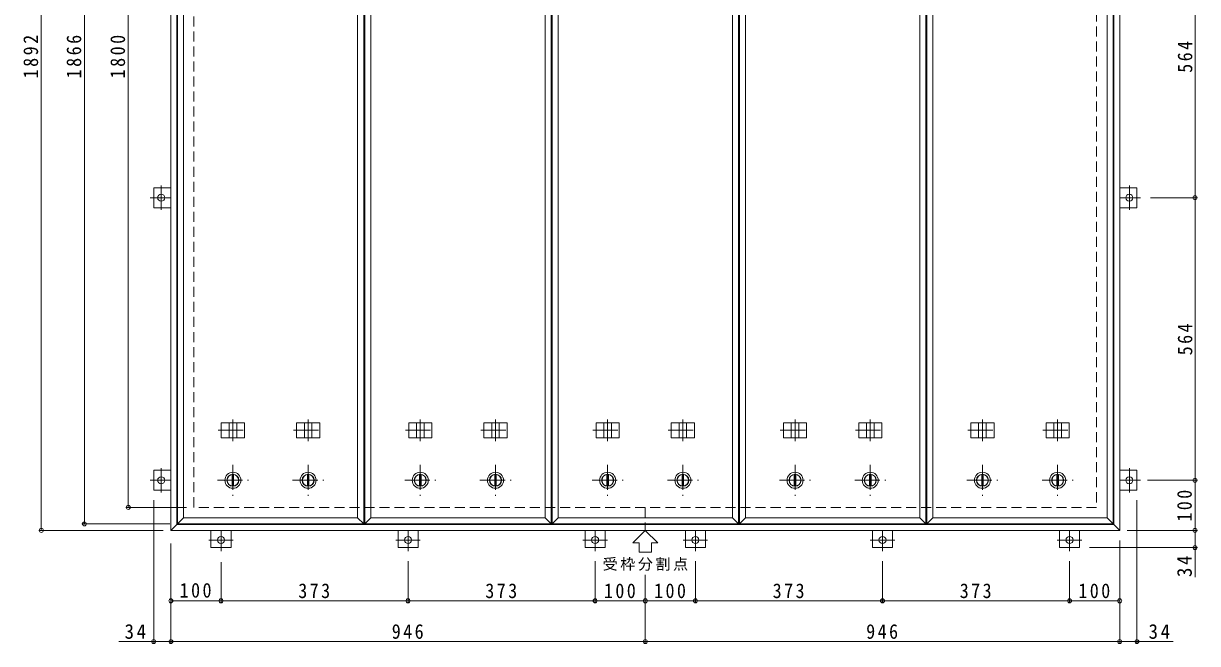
# Model space of a CAD drawing. Units: millimetres at full size, sheet at 1:10. Extents: x -2620 to 2643, y -1963 to 1892.
# Drawn here: x -2133 to 208, y -551 to 687 of the extents above; entities that cross this region are included whole.
import ezdxf

# ---------------------------------------------------------------- set-up
doc = ezdxf.new("R2010")
doc.units = ezdxf.units.MM
doc.header["$LTSCALE"] = 10
doc.header["$PDMODE"] = 32
doc.header["$PDSIZE"] = 8
doc.linetypes.add('CHAIN1', pattern=[8, 5, -1, 1, -1])
doc.linetypes.add('DASHED2', pattern=[3, 2, -1])
for name, color, linetype, lineweight in [('0-1_躯体', 2, 'DASHED2', 9), ('0-2_仕上', 3, 'Continuous', 9), ('0-3_建具', 4, 'Continuous', 9), ('0-5_寸法', 7, 'Continuous', 9), ('0-C', 2, 'Continuous', 9), ('0-E', 3, 'Continuous', 9), ('0-F', 7, 'Continuous', 9)]:
    doc.layers.add(name, color=color, linetype=linetype, lineweight=lineweight)
doc.styles.add('ＭＳ ゴシック', font='')
doc.styles.get('ＭＳ ゴシック').set_extended_font_data('MS Gothic')

msp = doc.modelspace()

# ---------------------------------------------------------------- linework, layer by layer
at = {"layer": '0-1_躯体'}
for p, q in [((-1793.03, -279.26), (-1793.03, 1520.74)), ((6.97, 1520.74), (6.97, -279.26)), ((6.97, -279.26), (-1793.03, -279.26)), ((-893.03, -279.26), (-893.03, -313.26))]:
    msp.add_line(p, q, dxfattribs=at)
at = {"layer": '0-2_仕上'}
for p, q in [((-1826.03, -312.26), (-1826.03, 1553.74)), ((-1454.53, 1553.74), (-1454.53, -312.26)), ((-1452.41, -312.26), (-1452.41, 1553.74)), ((-1080.91, 1553.74), (-1080.91, -312.26)), ((-1078.78, -312.26), (-1078.78, 1553.74)), ((-707.28, 1553.74), (-707.28, -312.26)), ((-705.16, -312.26), (-705.16, 1553.74)), ((-333.66, 1553.74), (-333.66, -312.26)), ((-331.53, -312.26), (-331.53, 1553.74)), ((39.97, 1553.74), (39.97, -312.26)), ((-1814.03, -300.26), (-1814.03, 1541.74)), ((-1466.53, 1541.74), (-1466.53, -300.26)), ((-1440.41, -300.26), (-1440.41, 1541.74)), ((-1092.91, 1541.74), (-1092.91, -300.26)), ((-1066.78, -300.26), (-1066.78, 1541.74)), ((-719.28, 1541.74), (-719.28, -300.26)), ((-693.16, -300.26), (-693.16, 1541.74)), ((-345.66, 1541.74), (-345.66, -300.26)), ((-319.53, -300.26), (-319.53, 1541.74)), ((27.97, 1541.74), (27.97, -300.26)), ((-1826.03, -312.26), (-1814.03, -300.26)), ((-1466.53, -300.26), (-1814.03, -300.26)), ((-1454.53, -312.26), (-1466.53, -300.26)), ((-1452.41, -312.26), (-1440.41, -300.26)), ((-1092.91, -300.26), (-1440.41, -300.26)), ((-1080.91, -312.26), (-1092.91, -300.26)), ((-1078.78, -312.26), (-1066.78, -300.26)), ((-719.28, -300.26), (-1066.78, -300.26)), ((-707.28, -312.26), (-719.28, -300.26)), ((-705.16, -312.26), (-693.16, -300.26)), ((-345.66, -300.26), (-693.16, -300.26)), ((-333.66, -312.26), (-345.66, -300.26)), ((-331.53, -312.26), (-319.53, -300.26)), ((27.97, -300.26), (-319.53, -300.26)), ((39.97, -312.26), (27.97, -300.26)), ((-1454.53, -312.26), (-1826.03, -312.26)), ((-1080.91, -312.26), (-1452.41, -312.26)), ((-707.28, -312.26), (-1078.78, -312.26)), ((-333.66, -312.26), (-705.16, -312.26)), ((39.97, -312.26), (-331.53, -312.26))]:
    msp.add_line(p, q, dxfattribs=at)
at = {"layer": '0-3_建具', "color": 2}
for p, q in [((-1839.03, -325.26), (-1839.03, 1566.74)), ((-1827.03, -313.26), (-1827.03, 1554.74)), ((40.97, -313.26), (40.97, 1554.74)), ((52.97, 1566.74), (52.97, -325.26)), ((-1827.03, -313.26), (-1839.03, -325.26)), ((52.97, -325.26), (-1839.03, -325.26)), ((40.97, -313.26), (-1827.03, -313.26)), ((-893.03, -313.26), (-893.03, -325.26)), ((40.97, -313.26), (52.97, -325.26))]:
    msp.add_line(p, q, dxfattribs=at)
at = {"layer": '0-3_建具'}
for p, q in [((-1738.37, -140.26), (-1738.37, -110.26)), ((-1738.37, -110.26), (-1692.19, -110.26)), ((-1722.78, -140.26), (-1722.78, -110.26)), ((-1707.78, -140.26), (-1707.78, -110.26)), ((-1692.19, -140.26), (-1692.19, -110.26)), ((-1588.37, -140.26), (-1588.37, -110.26)), ((-1588.37, -110.26), (-1542.19, -110.26)), ((-1572.78, -140.26), (-1572.78, -110.26)), ((-1557.78, -140.26), (-1557.78, -110.26)), ((-1542.19, -140.26), (-1542.19, -110.26)), ((-1364.75, -140.26), (-1364.75, -110.26)), ((-1364.75, -110.26), (-1318.57, -110.26)), ((-1349.16, -140.26), (-1349.16, -110.26)), ((-1334.16, -140.26), (-1334.16, -110.26)), ((-1318.57, -140.26), (-1318.57, -110.26)), ((-1214.75, -140.26), (-1214.75, -110.26)), ((-1214.75, -110.26), (-1168.57, -110.26)), ((-1199.16, -140.26), (-1199.16, -110.26)), ((-1184.16, -140.26), (-1184.16, -110.26)), ((-1168.57, -140.26), (-1168.57, -110.26)), ((-991.12, -140.26), (-991.12, -110.26)), ((-991.12, -110.26), (-944.94, -110.26)), ((-975.53, -140.26), (-975.53, -110.26)), ((-960.53, -140.26), (-960.53, -110.26)), ((-944.94, -140.26), (-944.94, -110.26)), ((-841.12, -140.26), (-841.12, -110.26)), ((-841.12, -110.26), (-794.94, -110.26)), ((-825.53, -140.26), (-825.53, -110.26)), ((-810.53, -140.26), (-810.53, -110.26)), ((-794.94, -140.26), (-794.94, -110.26)), ((-617.5, -140.26), (-617.5, -110.26)), ((-617.5, -110.26), (-571.32, -110.26)), ((-601.91, -140.26), (-601.91, -110.26)), ((-586.91, -140.26), (-586.91, -110.26)), ((-571.32, -140.26), (-571.32, -110.26)), ((-467.5, -140.26), (-467.5, -110.26)), ((-467.5, -110.26), (-421.32, -110.26)), ((-451.91, -140.26), (-451.91, -110.26)), ((-436.91, -140.26), (-436.91, -110.26)), ((-421.32, -140.26), (-421.32, -110.26)), ((-243.87, -140.26), (-243.87, -110.26)), ((-243.87, -110.26), (-197.69, -110.26)), ((-228.28, -140.26), (-228.28, -110.26)), ((-213.28, -140.26), (-213.28, -110.26)), ((-197.69, -140.26), (-197.69, -110.26)), ((-93.87, -140.26), (-93.87, -110.26)), ((-93.87, -110.26), (-47.69, -110.26)), ((-78.28, -140.26), (-78.28, -110.26)), ((-63.28, -140.26), (-63.28, -110.26)), ((-47.69, -140.26), (-47.69, -110.26)), ((-1738.37, -140.26), (-1692.19, -140.26)), ((-1588.37, -140.26), (-1542.19, -140.26)), ((-1364.75, -140.26), (-1318.57, -140.26)), ((-1214.75, -140.26), (-1168.57, -140.26)), ((-991.12, -140.26), (-944.94, -140.26)), ((-841.12, -140.26), (-794.94, -140.26)), ((-617.5, -140.26), (-571.32, -140.26)), ((-467.5, -140.26), (-421.32, -140.26)), ((-243.87, -140.26), (-197.69, -140.26)), ((-93.87, -140.26), (-47.69, -140.26))]:
    msp.add_line(p, q, dxfattribs=at)
at = {"layer": '0-3_建具', "linetype": 'CHAIN1'}
for p, q in [((-1715.28, -147.38), (-1715.28, -104.14)), ((-1565.28, -147.38), (-1565.28, -104.14)), ((-1341.66, -147.38), (-1341.66, -104.14)), ((-1191.66, -147.38), (-1191.66, -104.14)), ((-968.03, -147.38), (-968.03, -104.14)), ((-818.03, -147.38), (-818.03, -104.14)), ((-594.41, -147.38), (-594.41, -104.14)), ((-444.41, -147.38), (-444.41, -104.14)), ((-220.78, -147.38), (-220.78, -104.14)), ((-70.78, -147.38), (-70.78, -104.14)), ((-1744.69, -125.26), (-1685.87, -125.26)), ((-1594.69, -125.26), (-1535.87, -125.26)), ((-1371.07, -125.26), (-1312.25, -125.26)), ((-1221.07, -125.26), (-1162.25, -125.26)), ((-997.44, -125.26), (-938.62, -125.26)), ((-847.44, -125.26), (-788.62, -125.26)), ((-623.82, -125.26), (-565, -125.26)), ((-473.82, -125.26), (-415, -125.26)), ((-250.19, -125.26), (-191.37, -125.26)), ((-100.19, -125.26), (-41.37, -125.26))]:
    msp.add_line(p, q, dxfattribs=at)
at = {"layer": '0-5_寸法'}
for p, q in [((-893.03, -325.26), (-918.03, -350.26)), ((-893.03, -325.26), (-868.03, -350.26)), ((-918.03, -350.26), (-905.53, -350.26)), ((-880.53, -350.26), (-868.03, -350.26)), ((-880.53, -350.26), (-880.53, -368.96)), ((-1873.23, -547.12), (-1942.95, -547.12)), ((87.17, -547.12), (159.54, -547.12))]:
    msp.add_line(p, q, dxfattribs=at)
msp.add_lwpolyline([(-905.53, -350.26), (-905.53, -368.96), (-880.53, -368.96)], dxfattribs=at)
at = {"layer": '0-C', "linetype": 'CHAIN1'}
for p, q in [((-1715.28, -194.26), (-1715.28, -256.26)), ((-1565.28, -194.26), (-1565.28, -256.26)), ((-1341.66, -194.26), (-1341.66, -256.26)), ((-1191.66, -194.26), (-1191.66, -256.26)), ((-968.03, -194.26), (-968.03, -256.26)), ((-818.03, -194.26), (-818.03, -256.26)), ((-594.41, -194.26), (-594.41, -256.26)), ((-444.41, -194.26), (-444.41, -256.26)), ((-220.78, -194.26), (-220.78, -256.26)), ((-70.78, -194.26), (-70.78, -256.26)), ((-1746.28, -225.26), (-1684.28, -225.26)), ((-1596.28, -225.26), (-1534.28, -225.26)), ((-1372.66, -225.26), (-1310.66, -225.26)), ((-1222.66, -225.26), (-1160.66, -225.26)), ((-999.03, -225.26), (-937.03, -225.26)), ((-849.03, -225.26), (-787.03, -225.26)), ((-625.41, -225.26), (-563.41, -225.26)), ((-475.41, -225.26), (-413.41, -225.26)), ((-251.78, -225.26), (-189.78, -225.26)), ((-101.78, -225.26), (-39.78, -225.26))]:
    msp.add_line(p, q, dxfattribs=at)
at = {"layer": '0-C'}
for p, q in [((-1716.78, -236.66), (-1716.78, -213.86)), ((-1713.78, -236.66), (-1713.78, -213.86)), ((-1566.78, -236.66), (-1566.78, -213.86)), ((-1563.78, -236.66), (-1563.78, -213.86)), ((-1343.16, -236.66), (-1343.16, -213.86)), ((-1340.16, -236.66), (-1340.16, -213.86)), ((-1193.16, -236.66), (-1193.16, -213.86)), ((-1190.16, -236.66), (-1190.16, -213.86)), ((-969.53, -236.66), (-969.53, -213.86)), ((-966.53, -236.66), (-966.53, -213.86)), ((-819.53, -236.66), (-819.53, -213.86)), ((-816.53, -236.66), (-816.53, -213.86)), ((-595.91, -236.66), (-595.91, -213.86)), ((-592.91, -236.66), (-592.91, -213.86)), ((-445.91, -236.66), (-445.91, -213.86)), ((-442.91, -236.66), (-442.91, -213.86)), ((-222.28, -236.66), (-222.28, -213.86)), ((-219.28, -236.66), (-219.28, -213.86)), ((-72.28, -236.66), (-72.28, -213.86)), ((-69.28, -236.66), (-69.28, -213.86))]:
    msp.add_line(p, q, dxfattribs=at)
for centre, radius in [((-1715.28, -225.26), 16), ((-1565.28, -225.26), 16), ((-1341.66, -225.26), 16), ((-1191.66, -225.26), 16), ((-968.03, -225.26), 16), ((-818.03, -225.26), 16), ((-594.41, -225.26), 16), ((-444.41, -225.26), 16), ((-220.78, -225.26), 16), ((-70.78, -225.26), 16), ((-1715.28, -225.26), 12), ((-1715.28, -225.26), 11.5), ((-1565.28, -225.26), 12), ((-1565.28, -225.26), 11.5), ((-1341.66, -225.26), 12), ((-1341.66, -225.26), 11.5), ((-1191.66, -225.26), 12), ((-1191.66, -225.26), 11.5), ((-968.03, -225.26), 12), ((-968.03, -225.26), 11.5), ((-818.03, -225.26), 12), ((-818.03, -225.26), 11.5), ((-594.41, -225.26), 12), ((-594.41, -225.26), 11.5), ((-444.41, -225.26), 12), ((-444.41, -225.26), 11.5), ((-220.78, -225.26), 12), ((-220.78, -225.26), 11.5), ((-70.78, -225.26), 12), ((-70.78, -225.26), 11.5)]:
    msp.add_circle(centre, radius, dxfattribs=at)
at = {"layer": '0-E'}
for p, q in [((-1873.23, 318.74), (-1873.23, 358.74)), ((-1873.23, 358.74), (-1839.03, 358.74)), ((87.17, 358.74), (52.97, 358.74)), ((87.17, 358.74), (87.17, 318.74)), ((-1873.23, 318.74), (-1839.03, 318.74)), ((87.17, 318.74), (52.97, 318.74)), ((-1873.23, -245.26), (-1873.23, -205.26)), ((-1873.23, -205.26), (-1839.03, -205.26)), ((87.17, -205.26), (52.97, -205.26)), ((87.17, -205.26), (87.17, -245.26)), ((-1873.23, -245.26), (-1839.03, -245.26)), ((87.17, -245.26), (52.97, -245.26)), ((-1759.03, -359.46), (-1759.03, -325.26)), ((-1719.03, -359.46), (-1719.03, -325.26)), ((-1386.03, -359.46), (-1386.03, -325.26)), ((-1346.03, -359.46), (-1346.03, -325.26)), ((-1013.03, -359.46), (-1013.03, -325.26)), ((-973.03, -359.46), (-973.03, -325.26)), ((-813.03, -359.46), (-813.03, -325.26)), ((-773.03, -359.46), (-773.03, -325.26)), ((-440.03, -359.47), (-440.03, -325.27)), ((-400.03, -359.47), (-400.03, -325.27)), ((-67.03, -359.46), (-67.03, -325.26)), ((-27.03, -359.46), (-27.03, -325.26)), ((-1719.03, -359.46), (-1759.03, -359.46)), ((-1346.03, -359.46), (-1386.03, -359.46)), ((-973.03, -359.46), (-1013.03, -359.46)), ((-813.03, -359.46), (-773.03, -359.46)), ((-440.03, -359.47), (-400.03, -359.47)), ((-27.03, -359.46), (-67.03, -359.46))]:
    msp.add_line(p, q, dxfattribs=at)
at = {"layer": '0-E', "linetype": 'CHAIN1'}
for p, q in [((-1858.23, 363.12), (-1858.23, 314.36)), ((72.17, 314.36), (72.17, 363.12)), ((-1880.21, 338.74), (-1839.03, 338.74)), ((94.14, 338.74), (52.97, 338.74)), ((-1858.23, -200.88), (-1858.23, -249.64)), ((72.17, -249.64), (72.17, -200.88)), ((-1880.21, -225.26), (-1839.03, -225.26)), ((94.14, -225.26), (52.97, -225.26)), ((-1739.03, -366.43), (-1739.03, -325.26)), ((-1366.03, -366.43), (-1366.03, -325.26)), ((-993.03, -366.43), (-993.03, -325.26)), ((-793.03, -366.43), (-793.03, -325.26)), ((-420.03, -366.44), (-420.03, -325.27)), ((-47.03, -366.43), (-47.03, -325.26)), ((-1763.41, -344.46), (-1714.66, -344.46)), ((-1390.41, -344.46), (-1341.66, -344.46)), ((-1017.41, -344.46), (-968.66, -344.46)), ((-768.66, -344.46), (-817.41, -344.46)), ((-395.66, -344.47), (-444.41, -344.47)), ((-71.41, -344.46), (-22.66, -344.46))]:
    msp.add_line(p, q, dxfattribs=at)
at = {"layer": '0-E'}
for centre in [(-1858.23, 338.74), (72.17, 338.74), (-1858.23, -225.26), (72.17, -225.26), (-1739.03, -344.46), (-1366.03, -344.46), (-993.03, -344.46), (-793.03, -344.46), (-420.03, -344.47), (-47.03, -344.46)]:
    msp.add_circle(centre, 7, dxfattribs=at)
at = {"layer": '0-F'}
for p, q in [((-2097.39, -325.26), (-2097.39, 1566.74)), ((-2011.35, -312.26), (-2011.35, 1553.74)), ((-1923.98, -279.26), (-1923.98, 1520.74)), ((203.12, 902.74), (203.12, 338.74)), ((206.12, 338.74), (114.14, 338.74)), ((203.12, 338.74), (203.12, -225.26)), ((108.48, -225.26), (208.12, -225.26)), ((203.12, -325.26), (203.12, -225.26)), ((-1808.03, -279.26), (-1928.98, -279.26)), ((-1873.23, -550.12), (-1873.23, -265.26)), ((87.17, -550.12), (87.17, -265.26)), ((-1854.03, -325.26), (-2102.39, -325.26)), ((-1841.03, -312.26), (-2016.35, -312.26)), ((67.97, -325.26), (208.12, -325.26)), ((203.12, -325.26), (203.12, -359.46)), ((52.97, -550.12), (52.97, -345.26)), ((-1839.03, -550.12), (-1839.03, -351.47)), ((208.12, -359.46), (-7.03, -359.46)), ((203.12, -359.46), (203.12, -418.44)), ((-1739.03, -388.77), (-1739.03, -470.85)), ((-1366.03, -468.85), (-1366.03, -386.43)), ((-993.03, -468.85), (-993.03, -386.43)), ((-793.03, -468.85), (-793.03, -386.43)), ((-420.03, -468.85), (-420.03, -386.44)), ((-47.03, -468.85), (-47.03, -386.43)), ((-893.03, -550.12), (-893.03, -414.09)), ((-1839.03, -465.85), (-1739.03, -465.85)), ((-1739.03, -465.85), (-1366.03, -465.85)), ((-1366.03, -465.85), (-993.03, -465.85)), ((-993.03, -465.85), (-893.03, -465.85)), ((-893.03, -465.85), (-793.03, -465.85)), ((-793.03, -465.85), (-420.03, -465.85)), ((-420.03, -465.85), (-47.03, -465.85)), ((-47.03, -465.85), (52.97, -465.85)), ((-1839.03, -547.12), (-1873.23, -547.12)), ((-1839.03, -547.12), (-893.03, -547.12)), ((-893.03, -547.12), (52.97, -547.12)), ((52.97, -547.12), (87.17, -547.12))]:
    msp.add_line(p, q, dxfattribs=at)
for p in [(203.12, 338.74), (203.12, -225.26), (-1923.98, -279.26), (-2097.39, -325.26), (-2011.35, -312.26), (203.12, -325.26), (203.12, -359.46), (-1839.03, -465.85), (-1739.03, -465.85), (-1366.03, -465.85), (-993.03, -465.85), (-893.03, -465.85), (-793.03, -465.85), (-420.03, -465.85), (-47.03, -465.85), (52.97, -465.85), (-1873.23, -547.12), (-1839.03, -547.12), (-893.03, -547.12), (52.97, -547.12), (87.17, -547.12)]:
    msp.add_point(p, dxfattribs=at)

# ---------------------------------------------------------------- texts
at = {"layer": '0-5_寸法', "insert": (-978.03, -405.97), "char_height": 21.99, "attachment_point": 7, "style": 'ＭＳ ゴシック'}
msp.add_mtext('\\T1.17;受枠分割点', dxfattribs=at)
at = {"layer": '0-F', "color": 2, "char_height": 29.33, "attachment_point": 7, "rotation": 90, "style": 'ＭＳ ゴシック'}
for s, insert in [('\\T1.28;\\W0.9;1892', (-2103.39, 576.99)), ('\\T1.28;\\W0.9;1866', (-2017.35, 576.99)), ('\\T1.28;\\W0.9;1800', (-1929.98, 576.99)), ('\\T1.27;\\W0.9;564', (198.12, 588.24)), ('\\T1.27;\\W0.9;564', (198.12, 24.24)), ('\\T1.27;\\W0.9;100', (197.12, -307.76)), ('\\T1.27;\\W0.95;34', (197.12, -418.44))]:
    msp.add_mtext(s, dxfattribs=dict(at, insert=insert))
at = {"layer": '0-F', "color": 2, "char_height": 29.33, "attachment_point": 7, "style": 'ＭＳ ゴシック'}
for s, insert in [('\\T1.27;\\W0.9;100', (-1821.53, -459.85)), ('\\T1.27;\\W0.9;373', (-1585.03, -460.85)), ('\\T1.27;\\W0.9;373', (-1212.03, -460.85)), ('\\T1.27;\\W0.9;100', (-975.53, -460.85)), ('\\T1.27;\\W0.9;100', (-875.53, -460.85)), ('\\T1.27;\\W0.9;373', (-639.03, -460.85)), ('\\T1.27;\\W0.9;373', (-266.03, -460.85)), ('\\T1.27;\\W0.9;100', (-29.53, -460.85)), ('\\T1.27;\\W0.95;34', (-1931.35, -542.12)), ('\\T1.27;\\W0.9;946', (-1398.53, -542.12)), ('\\T1.27;\\W0.9;946', (-452.53, -542.12)), ('\\T1.27;\\W0.95;34', (110.44, -542.12))]:
    msp.add_mtext(s, dxfattribs=dict(at, insert=insert))

doc.saveas('drawing.dxf')
